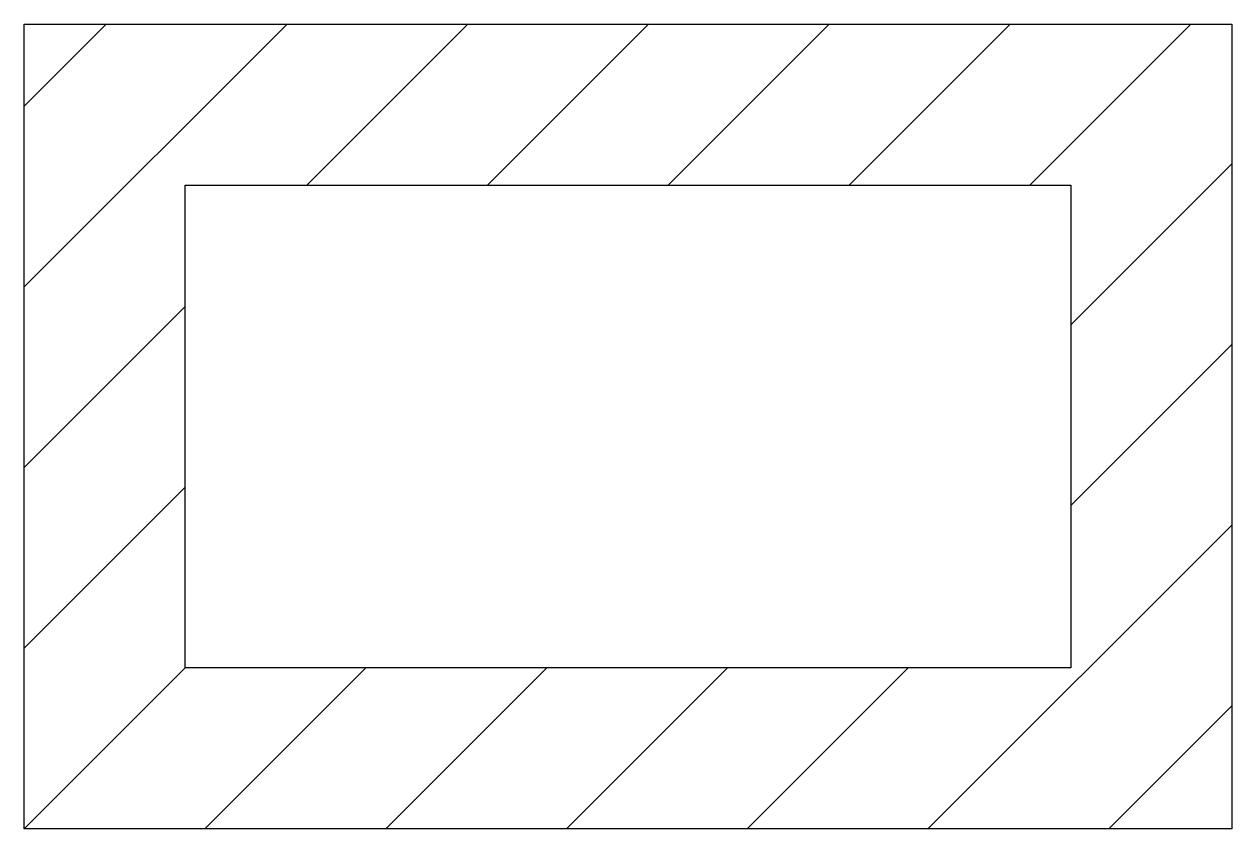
# Model space of a CAD drawing. Extents: x 10 to 40, y 10 to 30.
import ezdxf

# ---------------------------------------------------------------- set-up
doc = ezdxf.new("R2010")
doc.units = 0
doc.layers.get('0').update_dxf_attribs({"lineweight": 25, "true_color": 0xffffff})

# ---------------------------------------------------------------- blocks, each defined once
blk = doc.blocks.new('block 1')
for p, q in [((0, 12), (22, 12)), ((0, 0), (0, 12)), ((22, 12), (22, 0)), ((22, 0), (0, 0))]:
    blk.add_line(p, q)
blk = doc.blocks.new('block 2')
for p, q in [((0, 20), (30, 20)), ((0, 0), (0, 20)), ((30, 20), (30, 0)), ((30, 0), (0, 0))]:
    blk.add_line(p, q)

msp = doc.modelspace()

# ---------------------------------------------------------------- hatches: boundary and pattern name
h = msp.add_hatch()
h.set_pattern_fill('ANSI31', color=256, style=0)
h.paths.add_polyline_path([(36, 14), (14, 14), (14, 26), (36, 26)], flags=0)
h.paths.add_polyline_path([(40, 10), (10, 10), (10, 30), (40, 30)], flags=0)

# ---------------------------------------------------------------- block references
for name, p in [('block 2', (10, 10)), ('block 1', (14, 14))]:
    msp.add_blockref(name, p)

doc.saveas('drawing.dxf')
